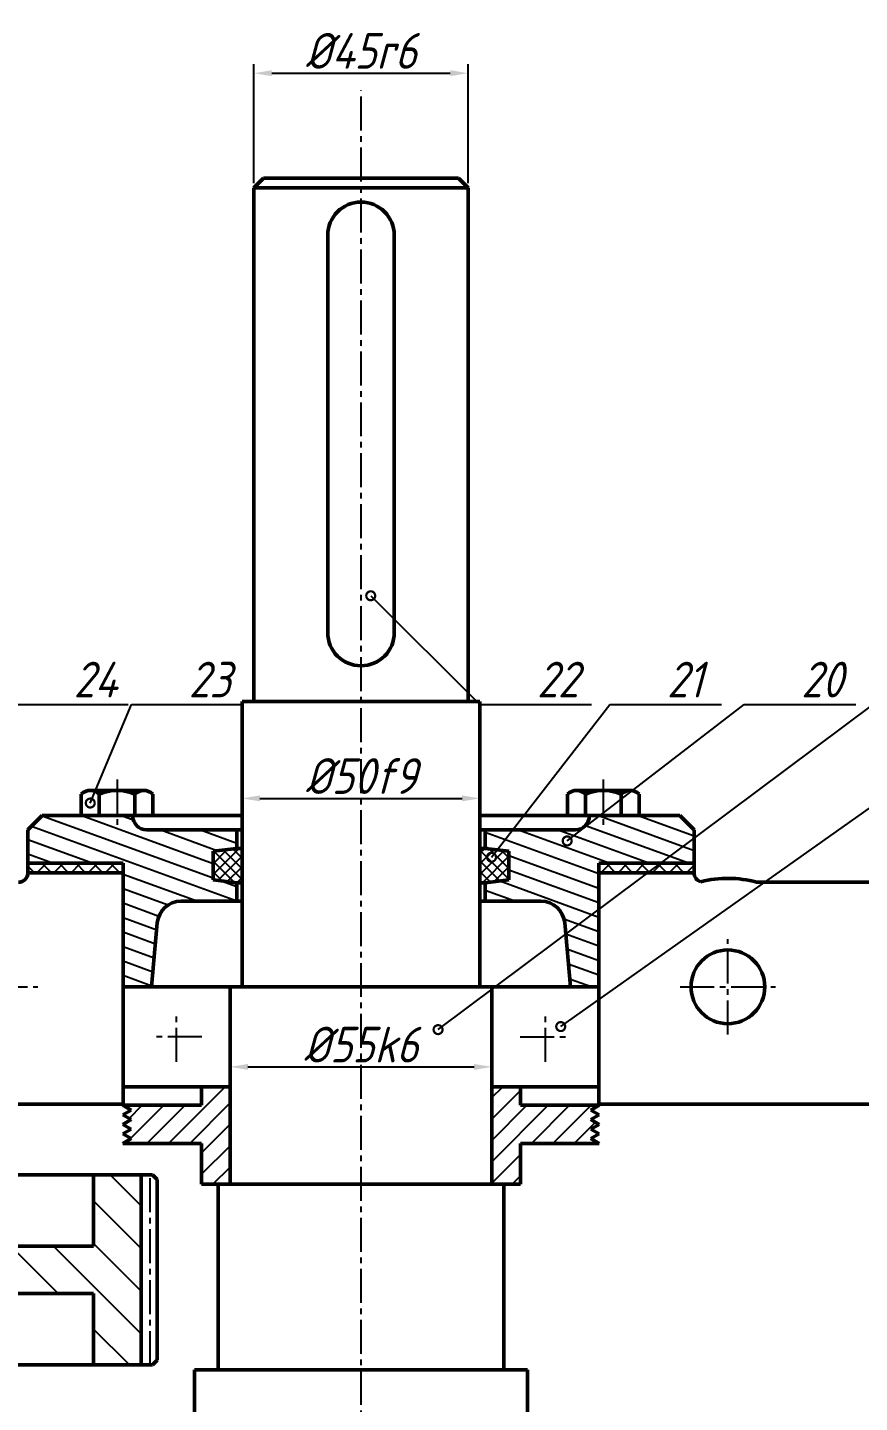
# Model space of a CAD drawing. Header units: millimetres. Extents: x 0 to 3756, y 0 to 2107.
# Drawn here: x 313.9 to 430.5, y 246.7 to 439.4 of the extents above; entities that cross this region are included whole.
import ezdxf
from ezdxf import colors
from ezdxf.entities.mleader import LeaderData, LeaderLine
from ezdxf.math import Vec2, Vec3

# ---------------------------------------------------------------- set-up
doc = ezdxf.new("R2010")
doc.units = ezdxf.units.MM
doc.header["$LTSCALE"] = 0.25
doc.linetypes.add('CENTER2', pattern=[28.575, 19.05, -3.175, 3.175, -3.175])
for name, color, linetype, lineweight in [('点划线', 7, 'CENTER2', 25), ('粗实线', 7, 'Continuous', 50), ('细实线', 7, 'Continuous', 25)]:
    doc.layers.add(name, color=color, linetype=linetype, lineweight=lineweight)
doc.styles.add('gbeitc', font='gbeitc.shx', dxfattribs={"height": 5, "bigfont": 'gbcbig.shx'})
doc.dimstyles.new('1-1.5 ISO-25', dxfattribs={"dimtxt": 5, "dimasz": 2.5, "dimexe": 1.25, "dimexo": 0.625, "dimtad": 1, "dimtoh": 1, "dimlfac": 1.5, "dimdsep": 46, "dimtxsty": 'gbeitc', "dimcen": 2.5, "dimadec": 0, "dimazin": 0, "dimtfac": 1, "dimtmove": 0, "dimatfit": 3, "dimfxl": 1, "dimarcsym": 0})

# ---------------------------------------------------------------- blocks, each defined once
blk = doc.blocks.new('*D96')
at = {"layer": 'Defpoints', "color": 0, "transparency": 16777216}
for p in [(375.62, 433.04), (345.62, 416.99), (375.62, 416.99)]:
    blk.add_point(p, dxfattribs=at)
at = {"layer": '细实线', "color": 0, "lineweight": -2, "transparency": 16777216}
for p, q in [((345.62, 417.61), (345.62, 434.29)), ((375.62, 417.61), (375.62, 434.29)), ((348.12, 433.04), (373.12, 433.04))]:
    blk.add_line(p, q, dxfattribs=at)
at = {"layer": '细实线', "color": 0, "transparency": 16777216}
for points in [[(348.12, 433.46), (348.12, 432.63), (345.62, 433.04)], [(373.12, 433.46), (373.12, 432.63), (375.62, 433.04)]]:
    blk.add_solid(points, dxfattribs=at)
at = {"layer": '细实线', "color": 0, "transparency": 16777216, "insert": (360.62, 436.17), "char_height": 5, "attachment_point": 5, "style": 'gbeitc'}
blk.add_mtext('%%C45r6', dxfattribs=at)
blk = doc.blocks.new('*D86')
at = {"layer": 'Defpoints', "color": 0, "transparency": 16777216}
for p in [(377.28, 331.4), (343.95, 319.58), (377.28, 319.58)]:
    blk.add_point(p, dxfattribs=at)
at = {"layer": '细实线', "color": 0, "lineweight": -2, "transparency": 16777216}
for p, q in [((343.95, 320.2), (343.95, 332.65)), ((377.28, 320.2), (377.28, 332.65)), ((346.45, 331.4), (374.78, 331.4))]:
    blk.add_line(p, q, dxfattribs=at)
at = {"layer": '细实线', "color": 0, "transparency": 16777216}
for points in [[(346.45, 331.82), (346.45, 330.99), (343.95, 331.4)], [(374.78, 331.82), (374.78, 330.99), (377.28, 331.4)]]:
    blk.add_solid(points, dxfattribs=at)
at = {"layer": '细实线', "color": 0, "transparency": 16777216, "insert": (360.62, 334.53), "char_height": 5, "attachment_point": 5, "style": 'gbeitc'}
blk.add_mtext('%%C50f9', dxfattribs=at)
blk = doc.blocks.new('*D87')
at = {"layer": 'Defpoints', "color": 0, "transparency": 16777216}
for p in [(378.95, 293.77), (342.28, 290.99), (378.95, 290.99)]:
    blk.add_point(p, dxfattribs=at)
at = {"layer": '细实线', "color": 0, "lineweight": -2, "transparency": 16777216}
for p, q in [((342.28, 291.61), (342.28, 295.02)), ((378.95, 291.61), (378.95, 295.02)), ((344.78, 293.77), (376.45, 293.77))]:
    blk.add_line(p, q, dxfattribs=at)
at = {"layer": '细实线', "color": 0, "transparency": 16777216}
for points in [[(344.78, 294.18), (344.78, 293.35), (342.28, 293.77)], [(376.45, 294.18), (376.45, 293.35), (378.95, 293.77)]]:
    blk.add_solid(points, dxfattribs=at)
at = {"layer": '细实线', "color": 0, "transparency": 16777216, "insert": (360.62, 296.89), "char_height": 5, "attachment_point": 5, "style": 'gbeitc'}
blk.add_mtext('%%C55k6', dxfattribs=at)
blk = doc.blocks.new('_DotSmall')
at = {"color": 0, "linetype": 'ByBlock', "const_width": 0.5}
blk.add_lwpolyline([(-0.0625, 0, 1), (0.0625, 0, 1)], format="xyb", close=True, dxfattribs=at)

msp = doc.modelspace()

# ---------------------------------------------------------------- hatches: boundary and pattern name
at = {"layer": '点划线'}
h = msp.add_hatch(dxfattribs=at)
h.set_pattern_fill('ANSI31', color=256, scale=0.666667, angle=180)
h.set_pattern_definition([(225, (-1452.2341, -511.991), (1.4967094, -1.4967094), [])])
h.paths.add_polyline_path([(342.2837, 197.9855), (338.9504, 197.9855), (338.2837, 197.9855), (338.2837, 196.3188), (327.2821, 196.3188), (328.4354, 195.6522), (327.2821, 194.9855), (328.4354, 194.3188), (327.2821, 193.6522), (328.4354, 192.9855), (327.2821, 192.3188), (328.4354, 191.6522), (327.2821, 190.9855), (338.2837, 190.9855), (338.2837, 187.9855), (342.2837, 187.9855)])
h.paths.add_polyline_path([(393.952, 193.6522), (392.7986, 194.3188), (393.952, 194.9855), (392.7986, 195.6522), (393.952, 196.3188), (382.9504, 196.3188), (382.9504, 197.9855), (382.2837, 197.9855), (378.9504, 197.9855), (378.9504, 187.9855), (382.9504, 187.9855), (382.9504, 190.9855), (393.952, 190.9855), (392.7986, 191.6522), (393.952, 192.3188), (392.7986, 192.9855)])
h.paths.add_polyline_path([(342.2837, 290.9855), (338.2837, 290.9855), (338.2837, 288.3807), (327.27, 288.3807), (328.4233, 287.714), (327.27, 287.0473), (328.4233, 286.3807), (327.27, 285.714), (328.4233, 285.0473), (327.27, 284.3807), (328.4233, 283.714), (327.27, 283.0473), (338.2837, 283.0473), (338.2837, 277.3188), (342.2837, 277.3188)])
h.paths.add_polyline_path([(392.8107, 286.3807), (393.9641, 287.0473), (392.8107, 287.714), (393.9641, 288.3807), (382.9504, 288.3807), (382.9504, 290.9855), (378.9504, 290.9855), (378.9504, 277.3188), (382.9504, 277.3188), (382.9504, 283.0473), (393.9641, 283.0473), (392.8107, 283.714), (393.9641, 284.3807), (392.8107, 285.0473), (393.9641, 285.714)])
at = {"layer": '细实线'}
h = msp.add_hatch(dxfattribs=at)
h.set_pattern_fill('ANSI31', color=256, scale=0.6, angle=115)
h.paths.add_polyline_path([(231.9504, 326.9855), (229.9504, 328.9855), (228.2837, 328.9855), (222.2837, 328.9855), (217.2837, 328.9855), (216.3016, 328.9855), (194.617, 328.9855), (194.617, 316.9855), (210.5002, 316.9855, -0.3884789), (213.8204, 313.9473), (214.617, 304.9855), (218.617, 304.9855), (218.617, 315.6522), (218.617, 320.9855), (218.617, 322.3188), (231.9504, 322.3188)])
edge = h.paths.add_edge_path()
edge.add_line((194.617, 328.9855), (186.7901, 328.9855))
edge.add_spline(control_points=[(186.7901, 328.9855), (186.7427, 328.3188), (186.6952, 327.652), (186.6469, 326.9855)], knot_values=[0, 0, 0, 0, 2.99216941, 2.99216941, 2.99216941, 2.99216941], degree=3, periodic=0)
edge.add_spline(control_points=[(186.6469, 326.9855), (186.5338, 325.428), (186.4157, 323.8717), (186.2808, 322.3188)], knot_values=[2.99216941, 2.99216941, 2.99216941, 2.99216941, 9.98377754, 9.98377754, 9.98377754, 9.98377754], degree=3, periodic=0)
edge.add_spline(control_points=[(186.2808, 322.3188), (186.2421, 321.8741), (186.2021, 321.4296), (186.1604, 320.9855)], knot_values=[9.98377754, 9.98377754, 9.98377754, 9.98377754, 11.98629069, 11.98629069, 11.98629069, 11.98629069], degree=3, periodic=0)
edge.add_spline(control_points=[(186.1604, 320.9855), (186.0348, 319.6484), (185.8942, 318.3146), (185.731, 316.9855)], knot_values=[11.98629069, 11.98629069, 11.98629069, 11.98629069, 18.01502899, 18.01502899, 18.01502899, 18.01502899], degree=3, periodic=0)
edge.add_line((185.731, 316.9855), (194.617, 316.9855))
edge.add_line((194.617, 316.9855), (194.617, 328.9855))
h.paths.add_polyline_path([(269.2837, 328.9855), (249.2658, 328.9855), (244.2621, 328.9855), (243.2837, 328.9855), (237.2837, 328.9855), (235.617, 328.9855), (233.617, 326.9855), (233.617, 322.3188), (246.9504, 322.3188), (246.9504, 320.9855), (246.9504, 315.6522), (246.9504, 304.9855), (250.9504, 304.9855), (251.747, 313.9473, -0.3884789), (255.0672, 316.9855), (269.2837, 316.9855)])
h.paths.add_polyline_path([(304.9504, 326.9855), (302.9504, 328.9855), (301.2837, 328.9855), (295.2837, 328.9855), (290.2837, 328.9855), (289.3016, 328.9855), (269.2837, 328.9855), (269.2837, 316.9855), (283.5002, 316.9855, -0.3884789), (286.8204, 313.9473), (287.617, 304.9855), (291.617, 304.9855), (291.617, 315.6522), (291.617, 320.9855), (291.617, 322.3188), (304.9504, 322.3188)])
h.paths.add_polyline_path([(339.8888, 323.9855), (343.2222, 324.3948), (343.2222, 326.9855), (339.9504, 326.9855), (330.617, 326.9855, -0.41421356), (328.617, 328.9855), (324.5954, 328.9855), (323.617, 328.9855), (317.617, 328.9855), (315.9504, 328.9855), (313.9504, 326.9855), (313.9504, 322.3188), (327.2837, 322.3188), (327.2837, 320.9855), (327.2837, 315.6522), (327.2837, 304.9855), (331.2837, 304.9855), (332.0803, 313.9473, -0.3884789), (335.4005, 316.9855), (339.9504, 316.9855), (343.2222, 316.9855), (343.2222, 319.5762), (339.8888, 319.9855)])
h.paths.add_polyline_path([(393.9504, 322.3188), (407.2837, 322.3188), (407.2837, 326.9855), (405.2837, 328.9855), (403.617, 328.9855), (397.617, 328.9855), (392.617, 328.9855, -0.41421356), (390.617, 326.9855), (381.2837, 326.9855), (378.0119, 326.9855), (378.0119, 324.3948), (381.3452, 323.9855), (381.3452, 319.9855), (378.0119, 319.5762), (378.0119, 316.9855), (381.2837, 316.9855), (385.8335, 316.9855, -0.3884789), (389.1538, 313.9473), (389.9504, 304.9855), (393.9504, 304.9855), (393.9504, 315.6522), (393.9504, 320.9855)])
h.paths.add_polyline_path([(393.9504, 157.9855), (393.9504, 163.3188), (393.9504, 173.9855), (389.9504, 173.9855), (389.1538, 165.0237, -0.3884789), (385.8335, 161.9855), (360.617, 161.9855), (360.617, 151.9855), (390.617, 151.9855, -0.41421356), (392.617, 149.9855), (403.617, 149.9855), (405.2837, 149.9855), (407.2837, 151.9855), (407.2837, 156.6522), (393.9504, 156.6522)])
h.paths.add_polyline_path([(360.617, 161.9855), (335.4005, 161.9855, -0.3884789), (332.0803, 165.0237), (331.2837, 173.9855), (327.2837, 173.9855), (327.2837, 163.3188), (327.2837, 157.9855), (327.2837, 156.6522), (313.9504, 156.6522), (313.9504, 151.9855), (315.9504, 149.9855), (317.617, 149.9855), (328.617, 149.9855, -0.41421356), (330.617, 151.9855), (360.617, 151.9855)])
h.paths.add_polyline_path([(291.617, 157.9855), (291.617, 163.3188), (291.617, 173.9855), (287.617, 173.9855), (286.8204, 165.0237, -0.3884789), (283.5002, 161.9855), (269.2837, 161.9855), (269.2837, 151.9855), (280.617, 151.9855), (289.9504, 151.9855, -0.41421356), (291.9504, 149.9855), (294.3053, 149.9855), (295.2837, 149.9855), (301.2837, 149.9855), (302.9504, 149.9855), (304.9504, 151.9855), (304.9504, 156.6522), (291.617, 156.6522)])
h.paths.add_polyline_path([(269.2837, 161.9855), (255.0672, 161.9855, -0.3884789), (251.747, 165.0237), (250.9504, 173.9855), (246.9504, 173.9855), (246.9504, 163.3188), (246.9504, 157.9855), (246.9504, 156.6522), (233.617, 156.6522), (233.617, 151.9855), (235.617, 149.9855), (237.2837, 149.9855), (243.2837, 149.9855), (246.617, 149.9855, -0.41421356), (248.617, 151.9855), (269.2837, 151.9855)])
h.paths.add_polyline_path([(218.617, 157.9855), (218.617, 163.3188), (218.617, 173.9855), (214.617, 173.9855), (213.8204, 165.0237, -0.3884789), (210.5002, 161.9855), (205.9504, 161.9855), (205.9504, 159.3948), (209.2837, 158.9855), (209.2837, 154.9855), (205.9504, 154.5762), (205.9504, 151.9855), (215.2837, 151.9855, -0.41421356), (217.2837, 149.9855), (221.3053, 149.9855), (222.2837, 149.9855), (228.2837, 149.9855), (229.9504, 149.9855), (231.9504, 151.9855), (231.9504, 156.6522), (218.617, 156.6522)])
h.paths.add_polyline_path([(179.9504, 158.9855), (183.2837, 159.3948), (183.2837, 161.9855), (178.7339, 161.9855, -0.3884789), (175.4136, 165.0237), (174.617, 173.9855), (170.617, 173.9855), (170.617, 163.3188), (170.617, 157.9855), (170.617, 156.6522), (157.2837, 156.6522), (157.2837, 151.9855), (159.2837, 149.9855), (160.9504, 149.9855), (166.9504, 149.9855), (171.9504, 149.9855, -0.41421356), (173.9504, 151.9855), (183.2837, 151.9855), (183.2837, 154.5762), (179.9504, 154.9855)])
h = msp.add_hatch(dxfattribs=at)
h.set_pattern_fill('ANSI37', color=256, scale=0.333333, angle=180)
h.set_pattern_definition([(225, (-1452.2341, -511.9909), (0.7483547, -0.7483547), []), (315, (-1452.2341, -511.9909), (0.7483547, 0.7483547), [])])
h.paths.add_polyline_path([(339.8888, 319.9855), (343.2222, 319.5762), (343.9504, 319.5762), (343.9504, 324.3948), (343.2222, 324.3948), (339.8888, 323.9855)])
h.paths.add_polyline_path([(378.0119, 324.3948), (377.2837, 324.3948), (377.2837, 319.5762), (378.0119, 319.5762), (381.3452, 319.9855), (381.3452, 323.9855)])
h = msp.add_hatch(dxfattribs=at)
h.set_pattern_fill('ANSI37', color=256, scale=0.533333, angle=180)
h.set_pattern_definition([(225, (1002.3192, -1566.243), (1.1973675, -1.1973675), []), (315, (1002.3192, -1566.243), (1.1973675, 1.1973675), [])])
h.paths.add_polyline_path([(313.9504, 157.9855), (313.9504, 156.6522), (327.2837, 156.6522), (327.2837, 157.9855)])
h.paths.add_polyline_path([(393.9504, 157.9855), (393.9504, 156.6522), (407.2837, 156.6522), (407.2837, 157.9855)])
h.paths.add_polyline_path([(313.9504, 322.3188), (313.9504, 320.9855), (327.2837, 320.9855), (327.2837, 322.3188)])
h.paths.add_polyline_path([(407.2837, 320.9855), (407.2837, 322.3188), (393.9504, 322.3188), (393.9504, 320.9855)])
h = msp.add_hatch(dxfattribs=at)
h.set_pattern_fill('ANSI31', color=256, scale=1.333333, angle=90)
h.set_pattern_definition([(135, (-1452.234, -511.991), (-2.993419, -2.993419), [])])
h.paths.add_polyline_path([(215.407, 268.6522), (215.407, 278.6522), (208.7404, 278.6522), (208.7404, 251.9855), (215.407, 251.9855), (215.407, 261.9855), (226.0737, 261.9855), (226.0737, 268.6522)])
h.paths.add_polyline_path([(240.2837, 268.6522), (240.2837, 261.9855), (250.9504, 261.9855), (250.9504, 251.9855), (257.617, 251.9855), (257.617, 277.9855), (257.617, 278.6522), (255.2837, 278.6522), (250.9504, 278.6522), (250.9504, 268.6522)])
h.paths.add_polyline_path([(287.617, 261.9855), (298.2837, 261.9855), (298.2837, 268.6522), (287.617, 268.6522), (287.617, 278.6522), (280.9504, 278.6522), (280.9504, 277.9855), (280.9504, 251.9855), (287.617, 251.9855)])
h.paths.add_polyline_path([(329.827, 278.6522), (323.1604, 278.6522), (323.1604, 268.6522), (312.4937, 268.6522), (312.4937, 261.9855), (323.1604, 261.9855), (323.1604, 251.9855), (329.827, 251.9855)])

# ---------------------------------------------------------------- linework, layer by layer
at = {"layer": '点划线'}
for p, q in [((360.617, 139.2596), (360.617, 430.5955)), ((326.4381, 334.058), (326.4381, 327.6838)), ((394.5653, 334.058), (394.5653, 327.6838)), ((412.0168, 298.3188), (412.0168, 311.6522)), ((302.0082, 304.9855), (315.3415, 304.9855)), ((405.3501, 304.9855), (418.6835, 304.9855)), ((334.7837, 294.47), (334.7837, 301.501)), ((386.4504, 294.47), (386.4504, 301.501)), ((338.2992, 297.9855), (331.2682, 297.9855)), ((382.9348, 297.9855), (389.9659, 297.9855)), ((331.077, 251.9855), (331.077, 278.6522))]:
    msp.add_line(p, q, dxfattribs=at)
at = {"layer": '粗实线'}
for p, q in [((346.9504, 418.3188), (345.617, 416.9855)), ((360.617, 418.3188), (346.9504, 418.3188)), ((360.617, 418.3188), (374.2837, 418.3188)), ((374.2837, 418.3188), (375.617, 416.9855)), ((345.617, 416.9855), (345.617, 344.9855)), ((345.617, 416.9855), (363.883, 416.9855)), ((375.617, 416.9855), (363.883, 416.9855)), ((375.617, 416.9855), (375.617, 344.9855)), ((355.9504, 410.3188), (355.9504, 354.6522)), ((365.2837, 410.3188), (365.2837, 354.6522)), ((360.617, 344.9855), (343.9504, 344.9855)), ((343.9504, 344.9855), (343.9504, 304.9855)), ((345.617, 344.9855), (360.617, 344.9855)), ((360.617, 344.9855), (375.617, 344.9855)), ((360.617, 344.9855), (377.2837, 344.9855)), ((377.2837, 344.9855), (377.2837, 304.9855)), ((321.4344, 328.9855), (321.4344, 332.0007)), ((330.1909, 332.5188), (322.6853, 332.5188)), ((323.9363, 328.9855), (323.9363, 332.0007)), ((328.94, 328.9855), (328.94, 332.0007)), ((331.4418, 328.9855), (331.4418, 332.0007)), ((389.5616, 328.9855), (389.5616, 332.0007)), ((398.3181, 332.5188), (390.8125, 332.5188)), ((392.0635, 328.9855), (392.0635, 332.0007)), ((397.0672, 328.9855), (397.0672, 332.0007)), ((399.569, 328.9855), (399.569, 332.0007)), ((313.9504, 326.9855), (315.9504, 328.9855)), ((315.9504, 328.9855), (317.617, 328.9855)), ((317.617, 328.9855), (323.617, 328.9855)), ((323.617, 328.9855), (328.617, 328.9855)), ((329.5991, 328.9855), (324.5954, 328.9855)), ((328.617, 328.9855), (343.9504, 328.9855)), ((329.5991, 328.9855), (334.6028, 328.9855)), ((392.617, 328.9855), (377.2837, 328.9855)), ((391.635, 328.9855), (386.6313, 328.9855)), ((391.635, 328.9855), (396.6387, 328.9855)), ((397.617, 328.9855), (392.617, 328.9855)), ((403.617, 328.9855), (397.617, 328.9855)), ((405.2837, 328.9855), (403.617, 328.9855)), ((407.2837, 326.9855), (405.2837, 328.9855)), ((313.9504, 322.3188), (313.9504, 326.9855)), ((330.617, 326.9855), (339.9504, 326.9855)), ((339.9504, 326.9855), (343.9504, 326.9855)), ((343.2222, 326.9855), (343.2222, 324.3948)), ((381.2837, 326.9855), (377.2837, 326.9855)), ((378.0119, 326.9855), (378.0119, 324.3948)), ((390.617, 326.9855), (381.2837, 326.9855)), ((407.2837, 322.3188), (407.2837, 326.9855)), ((343.2222, 324.3948), (339.8888, 323.9855)), ((339.8888, 323.9855), (339.8888, 319.9855)), ((343.9504, 324.3948), (343.2222, 324.3948)), ((377.2837, 324.3948), (378.0119, 324.3948)), ((378.0119, 324.3948), (381.3452, 323.9855)), ((381.3452, 323.9855), (381.3452, 319.9855)), ((313.9504, 322.3188), (313.9504, 320.9855)), ((327.2837, 322.3188), (313.9504, 322.3188)), ((327.2837, 320.9855), (327.2837, 322.3188)), ((393.9504, 320.9855), (393.9504, 322.3188)), ((393.9504, 322.3188), (407.2837, 322.3188)), ((407.2837, 322.3188), (407.2837, 320.9855)), ((313.9504, 320.9855), (327.2837, 320.9855)), ((327.2837, 315.6522), (327.2837, 320.9855)), ((339.8888, 319.9855), (343.2222, 319.5762)), ((381.3452, 319.9855), (378.0119, 319.5762)), ((393.9504, 315.6522), (393.9504, 320.9855)), ((407.2837, 320.9855), (393.9504, 320.9855)), ((343.2222, 319.5762), (343.2222, 316.9855)), ((343.2222, 319.5762), (343.9504, 319.5762)), ((378.0119, 319.5762), (377.2837, 319.5762)), ((378.0119, 319.5762), (378.0119, 316.9855)), ((416.04, 319.6522), (462.0398, 319.6522)), ((335.4005, 316.9855), (339.9504, 316.9855)), ((339.9504, 316.9855), (343.9504, 316.9855)), ((381.2837, 316.9855), (377.2837, 316.9855)), ((385.8335, 316.9855), (381.2837, 316.9855)), ((327.2837, 304.9855), (327.2837, 315.6522)), ((393.9504, 304.9855), (393.9504, 315.6522)), ((332.0803, 313.9473), (331.2837, 304.9855)), ((389.1538, 313.9473), (389.9504, 304.9855)), ((327.2837, 290.9855), (327.2837, 304.9855)), ((327.2837, 304.9855), (342.2837, 304.9855)), ((327.2837, 304.9855), (327.2837, 293.6522)), ((331.2837, 304.9855), (327.2837, 304.9855)), ((342.2837, 304.9855), (342.2837, 277.3188)), ((342.2837, 304.9855), (360.617, 304.9855)), ((378.9504, 304.9855), (360.617, 304.9855)), ((378.9504, 304.9855), (378.9504, 277.3188)), ((393.9504, 304.9855), (378.9504, 304.9855)), ((393.9504, 290.9855), (393.9504, 304.9855)), ((327.2837, 288.5513), (327.2837, 293.6522)), ((393.9504, 288.5513), (393.9504, 293.6522)), ((327.2837, 290.9855), (342.2837, 290.9855)), ((338.2837, 288.3807), (338.2837, 290.9855)), ((393.9504, 290.9855), (378.9504, 290.9855)), ((382.9504, 288.3807), (382.9504, 290.9855)), ((291.617, 288.5513), (327.2837, 288.5513)), ((338.2837, 288.3807), (327.27, 288.3807)), ((327.27, 288.3807), (328.4233, 287.714)), ((328.4233, 287.714), (327.27, 287.0473)), ((382.9504, 288.3807), (393.9641, 288.3807)), ((393.9641, 288.3807), (392.8107, 287.714)), ((392.8107, 287.714), (393.9641, 287.0473)), ((456.7064, 288.5513), (393.9504, 288.5513)), ((327.27, 287.0473), (328.4233, 286.3807)), ((328.4233, 286.3807), (327.27, 285.714)), ((327.27, 285.714), (328.4233, 285.0473)), ((393.9641, 287.0473), (392.8107, 286.3807)), ((392.8107, 286.3807), (393.9641, 285.714)), ((393.9641, 285.714), (392.8107, 285.0473)), ((328.4233, 285.0473), (327.27, 284.3807)), ((327.27, 284.3807), (328.4233, 283.714)), ((328.4233, 283.714), (327.27, 283.0473)), ((392.8107, 285.0473), (393.9641, 284.3807)), ((393.9641, 284.3807), (392.8107, 283.714)), ((392.8107, 283.714), (393.9641, 283.0473)), ((327.27, 283.0473), (338.2837, 283.0473)), ((338.2837, 283.0473), (338.2837, 277.3188)), ((382.9504, 283.0473), (382.9504, 277.3188)), ((393.9641, 283.0473), (382.9504, 283.0473)), ((331.4104, 278.6522), (280.9504, 278.6522)), ((323.1604, 278.6522), (323.1604, 268.6522)), ((329.827, 251.9855), (329.827, 278.6522)), ((331.4104, 278.6522), (332.077, 277.9855)), ((332.077, 252.6522), (332.077, 277.9855)), ((338.2837, 277.3188), (342.2837, 277.3188)), ((360.617, 277.3188), (340.617, 277.3188)), ((340.617, 277.3188), (340.617, 251.3188)), ((360.617, 277.3188), (380.617, 277.3188)), ((382.9504, 277.3188), (378.9504, 277.3188)), ((380.617, 277.3188), (380.617, 251.3188)), ((323.1604, 268.6522), (312.4937, 268.6522)), ((323.1604, 261.9855), (312.4937, 261.9855)), ((323.1604, 251.9855), (323.1604, 261.9855)), ((331.4104, 251.9855), (332.077, 252.6522)), ((269.2837, 251.9855), (331.4104, 251.9855)), ((337.2837, 241.3188), (337.2837, 251.3188)), ((337.2837, 251.3188), (360.617, 251.3188)), ((383.9504, 251.3188), (360.617, 251.3188)), ((383.9504, 241.3188), (383.9504, 251.3188))]:
    msp.add_line(p, q, dxfattribs=at)
msp.add_circle((412.0168, 304.9855), 5.1667, dxfattribs=at)
for centre, radius, start, end in [((360.617, 410.3188), 4.6667, 0, 180), ((360.617, 354.6522), 4.6667, 180, 0), ((322.6853, 330.7497), 1.7691, 45, 135), ((326.4381, 326.2197), 6.2991, 66.598161, 113.401839), ((330.1909, 330.7497), 1.7691, 45, 135), ((390.8125, 330.7497), 1.7691, 45, 135), ((394.5653, 326.2197), 6.2991, 66.598161, 113.401839), ((398.3181, 330.7497), 1.7691, 45, 135), ((330.617, 328.9855), 2, 180, 270), ((390.617, 328.9855), 2, 270, 0), ((312.617, 320.9855), 1.3333, 270, 0), ((408.617, 320.9855), 1.3333, 180, 252.69618), ((412.0168, 304.9855), 15.2085, 74.660568, 104.455119), ((335.4005, 313.6522), 3.3333, 90, 174.920392), ((385.8335, 313.6522), 3.3333, 5.079608, 90)]:
    msp.add_arc(centre, radius, start, end, dxfattribs=at)

# ---------------------------------------------------------------- dimensions: what is measured, and where the dimension line sits
at = {"layer": '细实线'}
for base, p1, p2, text, picture, middle in [((375.617, 433.0421), (345.617, 416.9855), (375.617, 416.9855), '%%C<>r6', '*D96', (360.617, 436.1671)), ((377.2837, 331.4025), (343.9504, 319.5762), (377.2837, 319.5762), '%%C<>f9', '*D86', (360.617, 334.5275)), ((378.9504, 293.7668), (342.2837, 290.9855), (378.9504, 290.9855), '%%C<>k6', '*D87', (360.617, 296.8918))]:
    dim = msp.add_linear_dim(base=base, p1=p1, p2=p2, text=text, dimstyle='1-1.5 ISO-25', dxfattribs=at)
    dim.commit()
    dim.dimension.update_dxf_attribs({"geometry": picture, "text_midpoint": middle})

# ---------------------------------------------------------------- leaders
ml = msp.add_multileader_mtext('Standard')
ml.set_content('22', color=256, style='gbeitc')
ml.set_leader_properties()
ml.set_arrow_properties(name='DOTSMALL')
ml.build(insert=Vec2(0, 0))
ml.multileader.update_dxf_attribs({"text_left_attachment_type": 5, "text_right_attachment_type": 5, "dogleg_length": 6, "arrow_head_size": 2.5})
ctx = ml.context
ctx.base_point, ctx.char_height, ctx.arrow_head_size, ctx.plane_origin = Vec3(383.2837, 344.5537), 5, 2.5, Vec3(361.979, 349.2255)
ctx.left_attachment, ctx.right_attachment = 5, 5
notes = []
notes.append((ctx, [(0, (1, 1, 0), (377.2837, 344.5537), (1, 0), 6, [(0, [(361.979, 359.8036)], 0, [])])]))
ctx.mtext.insert, ctx.mtext.flow_direction = Vec3(385.2837, 350.5537), 5
ml = msp.add_multileader_mtext('Standard')
ml.set_content('24', color=256, style='gbeitc')
ml.set_leader_properties()
ml.set_arrow_properties(name='DOTSMALL')
ml.build(insert=Vec2(0, 0))
ml.multileader.update_dxf_attribs({"text_left_attachment_type": 5, "text_right_attachment_type": 5, "dogleg_length": 6, "arrow_head_size": 2.5})
ctx = ml.context
ctx.base_point, ctx.char_height, ctx.arrow_head_size, ctx.plane_origin = Vec3(318.3563, 344.5537), 5, 2.5, Vec3(284.5738, 274.3371)
ctx.left_attachment, ctx.right_attachment = 5, 5
notes.append((ctx, [(1, (1, 1, 0), (312.3563, 344.5537), (1, 0), 6, [(0, [(284.5738, 274.3371)], 0, [])])]))
ctx.mtext.insert, ctx.mtext.flow_direction = Vec3(320.3563, 350.5537), 5
ml = msp.add_multileader_mtext('Standard')
ml.set_content('23', color=256, style='gbeitc')
ml.set_leader_properties()
ml.set_arrow_properties(name='DOTSMALL')
ml.build(insert=Vec2(0, 0))
ml.multileader.update_dxf_attribs({"text_left_attachment_type": 5, "text_right_attachment_type": 5, "dogleg_length": 6, "arrow_head_size": 2.5})
ctx = ml.context
ctx.base_point, ctx.char_height, ctx.arrow_head_size, ctx.plane_origin = Vec3(334.4801, 344.5537), 5, 2.5, Vec3(325.5163, 330.8258)
ctx.left_attachment, ctx.right_attachment = 5, 5
notes.append((ctx, [(1, (1, 1, 0), (328.4801, 344.5537), (1, 0), 6, [(0, [(322.6853, 330.7497)], 0, [])])]))
ctx.mtext.insert, ctx.mtext.flow_direction = Vec3(336.4801, 350.5537), 5
ml = msp.add_multileader_mtext('Standard')
ml.set_content('19', color=256, style='gbeitc')
ml.set_leader_properties()
ml.set_arrow_properties(name='DOTSMALL')
ml.build(insert=Vec2(0, 0))
ml.multileader.update_dxf_attribs({"text_left_attachment_type": 5, "text_right_attachment_type": 5, "dogleg_length": 6, "arrow_head_size": 2.5})
ctx = ml.context
ctx.base_point, ctx.char_height, ctx.arrow_head_size, ctx.plane_origin = Vec3(438.3796, 344.5537), 5, 2.5, Vec3(371.4131, 298.9907)
ctx.left_attachment, ctx.right_attachment = 5, 5
notes.append((ctx, [(0, (1, 1, 0), (432.3796, 344.5537), (1, 0), 6, [(0, [(371.4131, 298.9907)], 0, [])])]))
ctx.mtext.insert, ctx.mtext.flow_direction = Vec3(440.3796, 350.5537), 5
ml = msp.add_multileader_mtext('Standard')
ml.set_content('21', color=256, style='gbeitc')
ml.set_leader_properties()
ml.set_arrow_properties(name='DOTSMALL')
ml.build(insert=Vec2(0, 0))
ml.multileader.update_dxf_attribs({"text_left_attachment_type": 5, "text_right_attachment_type": 5, "dogleg_length": 6, "arrow_head_size": 2.5})
ctx = ml.context
ctx.base_point, ctx.char_height, ctx.arrow_head_size, ctx.plane_origin = Vec3(401.4833, 344.5537), 5, 2.5, Vec3(378.8996, 323.1543)
ctx.left_attachment, ctx.right_attachment = 5, 5
notes.append((ctx, [(0, (1, 1, 0), (395.4833, 344.5537), (1, 0), 6, [(0, [(378.8996, 323.1543)], 0, [])])]))
ctx.mtext.insert, ctx.mtext.flow_direction = Vec3(403.4833, 350.5537), 5
ml = msp.add_multileader_mtext('Standard')
ml.set_content('18', color=256, style='gbeitc')
ml.set_leader_properties()
ml.set_arrow_properties(name='DOTSMALL')
ml.build(insert=Vec2(0, 0))
ml.multileader.update_dxf_attribs({"text_left_attachment_type": 5, "text_right_attachment_type": 5, "dogleg_length": 6, "arrow_head_size": 2.5})
ctx = ml.context
ctx.base_point, ctx.char_height, ctx.arrow_head_size, ctx.plane_origin = Vec3(458.3235, 344.5537), 5, 2.5, Vec3(388.597, 299.4167)
ctx.left_attachment, ctx.right_attachment = 5, 5
notes.append((ctx, [(0, (1, 1, 0), (452.3235, 344.5537), (1, 0), 6, [(0, [(388.597, 299.4167)], 0, [])])]))
ctx.mtext.insert, ctx.mtext.flow_direction = Vec3(460.3235, 350.5537), 5
ml = msp.add_multileader_mtext('Standard')
ml.set_content('20', color=256, style='gbeitc')
ml.set_leader_properties()
ml.set_arrow_properties(name='DOTSMALL')
ml.build(insert=Vec2(0, 0))
ml.multileader.update_dxf_attribs({"text_left_attachment_type": 5, "text_right_attachment_type": 5, "dogleg_length": 6, "arrow_head_size": 2.5})
ctx = ml.context
ctx.base_point, ctx.char_height, ctx.arrow_head_size, ctx.plane_origin = Vec3(420.2876, 344.5537), 5, 2.5, Vec3(336.1742, 325.4426)
ctx.left_attachment, ctx.right_attachment = 5, 5
notes.append((ctx, [(1, (1, 1, 0), (414.2876, 344.5537), (1, 0), 6, [(0, [(389.5022, 325.4426)], 0, [])])]))
ctx.mtext.insert, ctx.mtext.flow_direction = Vec3(422.2876, 350.5537), 5
for ctx, leaders in notes:
    for number, flags, end, landing, length, lines in leaders:
        leader = LeaderData()
        leader.index, (leader.has_last_leader_line, leader.has_dogleg_vector, leader.attachment_direction) = number, flags
        leader.last_leader_point, leader.dogleg_vector, leader.dogleg_length = Vec3(end), Vec3(landing), length
        for number, points, colour, breaks in lines:
            line = LeaderLine()
            line.index, line.vertices, line.color, line.breaks = number, Vec3.list(points), colors.encode_raw_color(colour), breaks
            leader.lines.append(line)
        ctx.leaders.append(leader)

doc.saveas('drawing.dxf')
